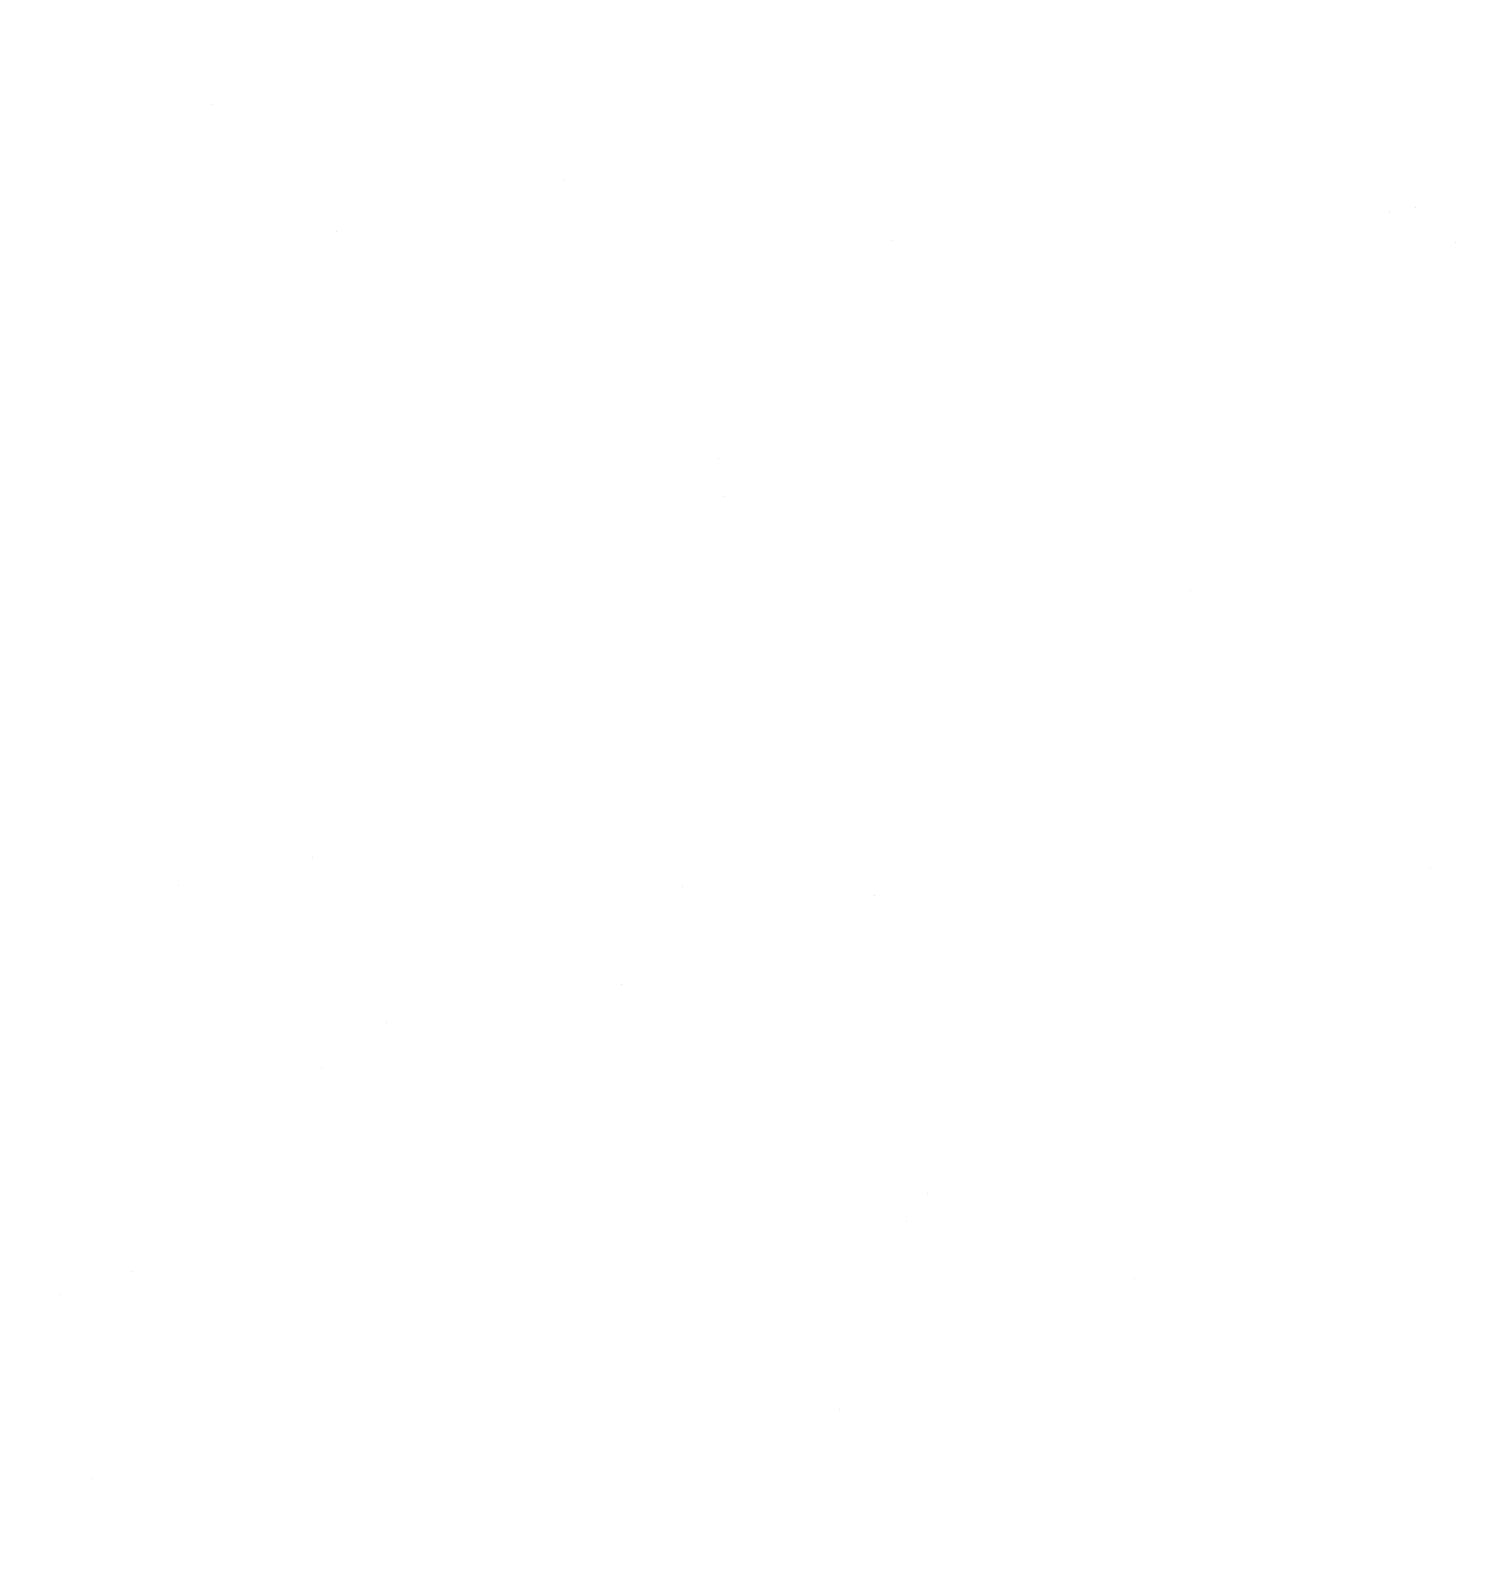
# Model space of a CAD drawing. Extents: x 0.2 to 49.5, y 17.6 to 52.5.
# Drawn here: x 40.92 to 41.946, y 48.67 to 49.749 of the extents above; entities that cross this region are included whole.
import ezdxf

# ---------------------------------------------------------------- set-up
doc = ezdxf.new("R2010")
doc.units = 0
doc.layers.get('0').update_dxf_attribs({"linetype": 'CONTINUOUS'})

msp = doc.modelspace()

# ---------------------------------------------------------------- linework, layer by layer
at = {"color": 7, "const_width": 0.0000000783}
for points in [[(40.9204, 49.7023), (40.9422, 49.6985), (40.9441, 49.7074), (40.9475, 49.7149), (40.9524, 49.7208), (40.9588, 49.7251), (40.9666, 49.7277), (40.9759, 49.7285), (40.9851, 49.7278), (40.9927, 49.7255), (40.9984, 49.7217), (41.0025, 49.7168), (41.005, 49.7114), (41.0058, 49.7055), (41.0051, 49.7004), (41.0029, 49.696), (40.9993, 49.6925), (40.9948, 49.6901), (40.9872, 49.6873), (40.9767, 49.6842), (40.9622, 49.6798), (40.951, 49.6759), (40.9431, 49.6724), (40.9374, 49.6687), (40.9326, 49.6641), (40.9289, 49.6586), (40.9262, 49.6526), (40.9246, 49.6461), (40.9241, 49.6392), (40.9245, 49.633), (40.9258, 49.627), (40.928, 49.6213), (40.931, 49.6162), (40.9346, 49.6116), (40.9389, 49.6077), (40.9427, 49.605), (40.9474, 49.6026), (40.9529, 49.6005), (40.959, 49.5989), (40.9653, 49.5979), (40.972, 49.5976), (40.9818, 49.5981), (40.9907, 49.5998), (40.9989, 49.6025), (41.0059, 49.6061), (41.0116, 49.6106), (41.0159, 49.6158), (41.0192, 49.622), (41.0218, 49.6294), (41.0235, 49.6381), (41.002, 49.6414), (41.0004, 49.6345), (40.9975, 49.6287), (40.9935, 49.624), (40.9881, 49.6205), (40.9815, 49.6184), (40.9736, 49.6177), (40.9644, 49.6183), (40.9572, 49.6202), (40.9519, 49.6233), (40.9483, 49.6272), (40.9461, 49.6316), (40.9454, 49.6364), (40.9457, 49.6395), (40.9466, 49.6423), (40.9481, 49.645), (40.9502, 49.6474), (40.953, 49.6496), (40.9565, 49.6515), (40.9602, 49.6528), (40.9666, 49.6549), (40.976, 49.6578), (40.99, 49.6621), (41.0009, 49.6659), (41.0087, 49.6691), (41.0144, 49.6725), (41.0192, 49.6768), (41.0232, 49.682), (41.0261, 49.6881), (41.0279, 49.6951), (41.0284, 49.703), (41.0277, 49.711), (41.0256, 49.7187), (41.022, 49.726), (41.0171, 49.7327), (41.0109, 49.7383), (41.0034, 49.7428), (40.995, 49.7461), (40.9859, 49.748), (40.976, 49.7487), (40.9604, 49.7474), (40.9475, 49.7435), (40.9373, 49.737), (40.9296, 49.7279), (40.9239, 49.7164), (40.9204, 49.7023)], [(41.1437, 49.6989), (41.1665, 49.702), (41.1619, 49.7157), (41.1553, 49.7272), (41.1466, 49.7364), (41.1359, 49.7432), (41.1235, 49.7473), (41.1093, 49.7487), (41.0916, 49.7465), (41.0765, 49.74), (41.064, 49.7292), (41.0547, 49.7144), (41.0492, 49.6961), (41.0473, 49.6744), (41.0492, 49.6519), (41.0548, 49.633), (41.0642, 49.6177), (41.0766, 49.6065), (41.0912, 49.5998), (41.1081, 49.5976), (41.1244, 49.5998), (41.1386, 49.6064), (41.1507, 49.6173), (41.1599, 49.6323), (41.1654, 49.6508), (41.1673, 49.6729), (41.1673, 49.6746), (41.1672, 49.6767), (41.1671, 49.6794), (41.0701, 49.6794), (41.072, 49.694), (41.076, 49.7062), (41.0822, 49.7159), (41.0901, 49.7229), (41.0992, 49.7271), (41.1094, 49.7285), (41.1171, 49.7278), (41.124, 49.7254), (41.1301, 49.7215), (41.1355, 49.7158), (41.14, 49.7083), (41.1437, 49.6989)], [(41.3819, 49.7235), (41.3851, 49.7452), (41.3791, 49.7464), (41.3736, 49.7471), (41.3685, 49.7473), (41.361, 49.7469), (41.3548, 49.7455), (41.3498, 49.7431), (41.3459, 49.74), (41.3427, 49.7363), (41.3405, 49.732), (41.339, 49.7257), (41.3381, 49.7161), (41.3378, 49.7031), (41.3378, 49.6199), (41.3216, 49.6199), (41.3216, 49.6008), (41.3378, 49.6008), (41.3378, 49.565), (41.3598, 49.5503), (41.3598, 49.6008), (41.3819, 49.6008), (41.3819, 49.6199), (41.3598, 49.6199), (41.3598, 49.7044), (41.3599, 49.7106), (41.3603, 49.7151), (41.3609, 49.7179), (41.3619, 49.7198), (41.3631, 49.7214), (41.3647, 49.7227), (41.3667, 49.7237), (41.3692, 49.7243), (41.3722, 49.7245), (41.375, 49.7244), (41.3782, 49.724), (41.3819, 49.7235)], [(41.8131, 49.6989), (41.8359, 49.702), (41.8313, 49.7157), (41.8246, 49.7272), (41.8159, 49.7364), (41.8053, 49.7432), (41.7929, 49.7473), (41.7787, 49.7487), (41.7609, 49.7465), (41.7459, 49.74), (41.7334, 49.7292), (41.7241, 49.7144), (41.7185, 49.6961), (41.7167, 49.6744), (41.7185, 49.6519), (41.7242, 49.633), (41.7336, 49.6177), (41.746, 49.6065), (41.7606, 49.5998), (41.7774, 49.5976), (41.7938, 49.5998), (41.808, 49.6064), (41.8201, 49.6173), (41.8293, 49.6323), (41.8348, 49.6508), (41.8366, 49.6729), (41.8366, 49.6746), (41.8366, 49.6767), (41.8365, 49.6794), (41.7395, 49.6794), (41.7414, 49.694), (41.7454, 49.7062), (41.7516, 49.7159), (41.7595, 49.7229), (41.7685, 49.7271), (41.7788, 49.7285), (41.7865, 49.7278), (41.7934, 49.7254), (41.7995, 49.7215), (41.8048, 49.7158), (41.8094, 49.7083), (41.8131, 49.6989)], [(41.1942, 49.7454), (41.1942, 49.6008), (41.2141, 49.6008), (41.2141, 49.6214), (41.225, 49.6082), (41.2388, 49.6002), (41.2555, 49.5976), (41.2631, 49.5981), (41.2703, 49.5997), (41.2771, 49.6023), (41.2831, 49.6057), (41.2881, 49.6098), (41.2919, 49.6146), (41.2948, 49.62), (41.2971, 49.626), (41.2987, 49.6327), (41.2994, 49.6384), (41.2998, 49.6463), (41.3, 49.6565), (41.3, 49.7454), (41.2779, 49.7454), (41.2779, 49.6575), (41.2776, 49.6483), (41.2768, 49.6409), (41.2753, 49.6351), (41.2732, 49.6305), (41.2701, 49.6265), (41.2662, 49.6232), (41.2616, 49.6208), (41.2565, 49.6193), (41.2508, 49.6188), (41.2419, 49.6199), (41.2338, 49.6232), (41.2265, 49.6288), (41.2208, 49.6374), (41.2174, 49.6499), (41.2163, 49.6665), (41.2163, 49.7454), (41.1942, 49.7454)], [(41.4036, 49.6008), (41.4257, 49.6008), (41.4257, 49.7454), (41.4036, 49.7454), (41.4036, 49.6008)], [(41.4592, 49.7454), (41.4592, 49.6008), (41.479, 49.6008), (41.479, 49.6211), (41.4835, 49.6145), (41.4889, 49.6088), (41.4953, 49.604), (41.5024, 49.6005), (41.5101, 49.5983), (41.5184, 49.5976), (41.5275, 49.5983), (41.5354, 49.6005), (41.5421, 49.6043), (41.5477, 49.6093), (41.552, 49.6155), (41.5552, 49.6229), (41.5665, 49.6088), (41.5799, 49.6004), (41.5954, 49.5976), (41.6073, 49.5989), (41.6172, 49.6029), (41.6251, 49.6095), (41.6309, 49.6189), (41.6344, 49.6311), (41.6356, 49.6462), (41.6356, 49.7454), (41.6136, 49.7454), (41.6136, 49.6544), (41.6134, 49.6455), (41.6127, 49.6384), (41.6115, 49.6332), (41.6097, 49.6291), (41.6071, 49.6257), (41.6037, 49.6228), (41.5997, 49.6206), (41.5953, 49.6193), (41.5905, 49.6188), (41.5818, 49.6199), (41.5742, 49.6233), (41.5677, 49.629), (41.5626, 49.6371), (41.5596, 49.6479), (41.5586, 49.6614), (41.5586, 49.7454), (41.5366, 49.7454), (41.5366, 49.6515), (41.536, 49.6415), (41.5342, 49.6333), (41.5312, 49.627), (41.5268, 49.6224), (41.5209, 49.6197), (41.5135, 49.6188), (41.5075, 49.6194), (41.5017, 49.6212), (41.4963, 49.6243), (41.4915, 49.6285), (41.4877, 49.6338), (41.4849, 49.6402), (41.4829, 49.6482), (41.4817, 49.6583), (41.4813, 49.6704), (41.4813, 49.7454), (41.4592, 49.7454)], [(41.6684, 49.6008), (41.6904, 49.6008), (41.6904, 49.7454), (41.6684, 49.7454), (41.6684, 49.6008)], [(41.8636, 49.7454), (41.8636, 49.6008), (41.8834, 49.6008), (41.8834, 49.6214), (41.8944, 49.6082), (41.9082, 49.6002), (41.9248, 49.5976), (41.9325, 49.5981), (41.9397, 49.5997), (41.9465, 49.6023), (41.9525, 49.6057)], [(41.947, 49.6483), (41.9461, 49.6409), (41.9447, 49.6351), (41.9425, 49.6305), (41.9395, 49.6265), (41.9356, 49.6232), (41.9309, 49.6208), (41.9258, 49.6193), (41.9202, 49.6188), (41.9112, 49.6199), (41.9031, 49.6232), (41.8959, 49.6288), (41.8902, 49.6374), (41.8868, 49.6499), (41.8856, 49.6665), (41.8856, 49.7454), (41.8636, 49.7454)], [(41.144, 49.6593), (41.1424, 49.6481), (41.1396, 49.639), (41.1357, 49.6319), (41.1279, 49.624), (41.1188, 49.6193), (41.1083, 49.6177), (41.0987, 49.619), (41.0902, 49.6228), (41.0828, 49.629), (41.0769, 49.6374), (41.0731, 49.6475), (41.0713, 49.6593), (41.144, 49.6593)], [(41.8133, 49.6593), (41.8118, 49.6481), (41.809, 49.639), (41.805, 49.6319), (41.7973, 49.624), (41.7882, 49.6193), (41.7777, 49.6177), (41.7681, 49.619), (41.7596, 49.6228), (41.7521, 49.629), (41.7463, 49.6374), (41.7424, 49.6475), (41.7407, 49.6593), (41.8133, 49.6593)], [(41.4036, 49.574), (41.4036, 49.5458), (41.4257, 49.5458), (41.4257, 49.574), (41.4036, 49.574)], [(41.6684, 49.574), (41.6684, 49.5458), (41.6904, 49.5458), (41.6904, 49.574), (41.6684, 49.574)], [(41.4725, 49.5073), (41.4725, 49.4365), (41.4686, 49.4416), (41.4638, 49.446), (41.4581, 49.4499), (41.4518, 49.4528), (41.4452, 49.4546), (41.4384, 49.4552), (41.4237, 49.4529), (41.4104, 49.4461), (41.3985, 49.4346), (41.3892, 49.4192), (41.3837, 49.4005), (41.3818, 49.3783), (41.3826, 49.3643), (41.3848, 49.3512), (41.3886, 49.3392), (41.3938, 49.3286), (41.4004, 49.3199), (41.4083, 49.313), (41.4172, 49.308), (41.4267, 49.3051), (41.4367, 49.3041), (41.4516, 49.3066), (41.4643, 49.3141), (41.4747, 49.3267), (41.4747, 49.3073), (41.4945, 49.3073), (41.4945, 49.5073), (41.4725, 49.5073)], [(41.0141, 49.399), (41.0358, 49.4021), (41.0322, 49.4175), (41.0261, 49.4305), (41.0176, 49.4411), (41.0071, 49.4489), (40.9951, 49.4536), (40.9816, 49.4552), (40.965, 49.453), (40.9507, 49.4466), (40.9387, 49.4358), (40.9297, 49.421), (40.9243, 49.4025), (40.9225, 49.3802), (40.9232, 49.3652), (40.9256, 49.3516), (40.9294, 49.3392), (40.9349, 49.3285), (40.942, 49.3197), (40.9507, 49.3129), (40.9605, 49.308), (40.9708, 49.3051), (40.9818, 49.3041), (40.995, 49.3054), (41.0066, 49.3094), (41.0164, 49.316), (41.0243, 49.325), (41.0301, 49.3363), (41.0337, 49.3498), (41.0123, 49.3535), (41.0097, 49.3446), (41.0061, 49.3373), (41.0014, 49.3316), (40.9959, 49.3275), (40.9896, 49.325), (40.9826, 49.3242), (40.9722, 49.3257), (40.9632, 49.3301), (40.9555, 49.3375), (40.9498, 49.3481), (40.9463, 49.3621), (40.9451, 49.3795), (40.9462, 49.3972), (40.9496, 49.4113), (40.9552, 49.4218), (40.9626, 49.4292), (40.9713, 49.4336), (40.9814, 49.435), (40.9896, 49.4341), (40.9968, 49.4311), (41.0031, 49.4262), (41.0082, 49.4192), (41.0118, 49.4102), (41.0141, 49.399)], [(41.1399, 49.4519), (41.1399, 49.4307), (41.1286, 49.4443), (41.1148, 49.4525), (41.0986, 49.4552), (41.0911, 49.4546), (41.084, 49.453), (41.0771, 49.4503), (41.0711, 49.4467), (41.0661, 49.4426), (41.0623, 49.438), (41.0594, 49.4327), (41.0571, 49.4266), (41.0555, 49.4198), (41.0548, 49.414), (41.0543, 49.4064), (41.0542, 49.3969), (41.0542, 49.3073), (41.0762, 49.3073), (41.0762, 49.3875), (41.0764, 49.3989), (41.0768, 49.4076), (41.0776, 49.4134), (41.0795, 49.4194), (41.0824, 49.4244), (41.0864, 49.4286), (41.0912, 49.4316), (41.0968, 49.4335), (41.1031, 49.4341), (41.1095, 49.4335), (41.1157, 49.4316), (41.1217, 49.4284), (41.1269, 49.4242), (41.131, 49.4191), (41.134, 49.4131), (41.136, 49.4056), (41.1372, 49.3962), (41.1376, 49.3848), (41.1376, 49.3073), (41.1597, 49.3073), (41.1597, 49.4519), (41.1399, 49.4519)], [(41.2791, 49.4341), (41.2711, 49.4411), (41.2632, 49.4465), (41.2555, 49.4504), (41.2478, 49.4531), (41.2397, 49.4547), (41.2312, 49.4552), (41.218, 49.4539), (41.207, 49.45), (41.1983, 49.4436), (41.1919, 49.4351), (41.188, 49.4252), (41.1867, 49.4138), (41.1872, 49.4069), (41.1887, 49.4005), (41.1911, 49.3944), (41.1943, 49.3889), (41.1981, 49.3842), (41.2025, 49.3803), (41.2074, 49.3771), (41.2127, 49.3744), (41.2184, 49.3723), (41.2234, 49.371), (41.23, 49.3698), (41.238, 49.3686), (41.2542, 49.3661), (41.2673, 49.3633), (41.2773, 49.3602), (41.2774, 49.3572), (41.2774, 49.3551), (41.2774, 49.3538), (41.2767, 49.3448), (41.2746, 49.3377), (41.2712, 49.3327), (41.2646, 49.3281), (41.2562, 49.3253), (41.246, 49.3244), (41.2366, 49.325), (41.2289, 49.3271), (41.2231, 49.3304), (41.2186, 49.3355), (41.2149, 49.3426), (41.2121, 49.3519), (41.1905, 49.3486), (41.1929, 49.339), (41.1962, 49.3307), (41.2002, 49.3238), (41.2054, 49.3179), (41.2119, 49.3131), (41.2197, 49.3092), (41.2286, 49.3063), (41.2385, 49.3046), (41.2492, 49.3041), (41.2596, 49.3046), (41.2687, 49.306), (41.2763, 49.3084), (41.2826, 49.3116), (41.2877, 49.3152), (41.2916, 49.3194), (41.2946, 49.3242), (41.2969, 49.3297), (41.2985, 49.3361), (41.2991, 49.3414), (41.2995, 49.3489), (41.2996, 49.3587), (41.2996, 49.3913), (41.2997, 49.4113), (41.3002, 49.4257), (41.301, 49.4346), (41.3022, 49.4405), (41.3041, 49.4463), (41.3066, 49.4519), (41.2835, 49.4519), (41.2815, 49.4466), (41.2801, 49.4406), (41.2791, 49.4341)], [(41.6144, 49.4519), (41.6144, 49.4307), (41.603, 49.4443), (41.5893, 49.4525), (41.5731, 49.4552), (41.5656, 49.4546), (41.5584, 49.453), (41.5516, 49.4503), (41.5455, 49.4467), (41.5405, 49.4426), (41.5367, 49.438), (41.5338, 49.4327), (41.5316, 49.4266), (41.5299, 49.4198), (41.5292, 49.414), (41.5287, 49.4064), (41.5286, 49.3969), (41.5286, 49.3073), (41.5506, 49.3073), (41.5506, 49.3875), (41.5508, 49.3989), (41.5512, 49.4076), (41.552, 49.4134), (41.5539, 49.4194), (41.5568, 49.4244), (41.5608, 49.4286), (41.5657, 49.4316), (41.5712, 49.4335), (41.5775, 49.4341), (41.584, 49.4335), (41.5902, 49.4316), (41.5961, 49.4284), (41.6013, 49.4242), (41.6054, 49.4191), (41.6084, 49.4131), (41.6104, 49.4056), (41.6116, 49.3962), (41.612, 49.3848), (41.612, 49.3073), (41.6341, 49.3073), (41.6341, 49.4519), (41.6144, 49.4519)], [(41.8135, 49.4054), (41.8363, 49.4085), (41.8316, 49.4222), (41.825, 49.4337), (41.8163, 49.4429), (41.8057, 49.4497), (41.7932, 49.4538), (41.779, 49.4552), (41.7613, 49.453), (41.7462, 49.4465), (41.7338, 49.4357), (41.7245, 49.4209), (41.7189, 49.4026), (41.717, 49.3809), (41.7189, 49.3584), (41.7246, 49.3395), (41.7339, 49.3242), (41.7463, 49.313), (41.761, 49.3063), (41.7778, 49.3041), (41.7941, 49.3063), (41.8084, 49.3129), (41.8204, 49.3238), (41.8296, 49.3388), (41.8352, 49.3573), (41.837, 49.3794), (41.837, 49.3811), (41.8369, 49.3832), (41.8369, 49.3859), (41.7398, 49.3859), (41.7417, 49.4005), (41.7458, 49.4127), (41.752, 49.4224), (41.7598, 49.4294), (41.7689, 49.4336), (41.7792, 49.435), (41.7868, 49.4343), (41.7938, 49.4319), (41.7999, 49.428), (41.8052, 49.4223), (41.8097, 49.4148), (41.8135, 49.4054)], [(41.3333, 49.4519), (41.3333, 49.2523), (41.3553, 49.2523), (41.3553, 49.4519), (41.3333, 49.4519)], [(41.6688, 49.3073), (41.6908, 49.3073), (41.6908, 49.4519), (41.6688, 49.4519), (41.6688, 49.3073)], [(41.8637, 49.4519), (41.8637, 49.3073), (41.8835, 49.3073), (41.8835, 49.3293), (41.8885, 49.3202), (41.8932, 49.3134), (41.8976, 49.309), (41.902, 49.3063), (41.9067, 49.3046), (41.9117, 49.3041), (41.9192, 49.305), (41.9268, 49.3076), (41.9344, 49.312), (41.9268, 49.3347), (41.9214, 49.3318), (41.916, 49.33), (41.9106, 49.3294), (41.906, 49.3299), (41.9016, 49.3315), (41.8976, 49.3342), (41.8942, 49.3379), (41.8914, 49.3423), (41.8894, 49.3476), (41.8874, 49.3566), (41.8862, 49.3662), (41.8858, 49.3762), (41.8858, 49.4519), (41.8637, 49.4519)], [(41.2773, 49.3794), (41.268, 49.3828), (41.2559, 49.3859), (41.2413, 49.3886), (41.2331, 49.3901), (41.2267, 49.3918), (41.222, 49.3935), (41.2186, 49.3956), (41.2157, 49.3983), (41.2133, 49.4015), (41.2116, 49.4051), (41.2106, 49.409), (41.2103, 49.4131), (41.211, 49.4193), (41.2132, 49.4247), (41.2169, 49.4295), (41.2221, 49.4331), (41.2286, 49.4353), (41.2365, 49.436), (41.2447, 49.4353), (41.2522, 49.4332), (41.2592, 49.4298), (41.2652, 49.4252), (41.27, 49.4195), (41.2737, 49.4129), (41.2757, 49.4064), (41.2769, 49.3983), (41.2773, 49.3883), (41.2773, 49.3794)], [(41.4045, 49.3792), (41.4056, 49.3963), (41.4092, 49.4102), (41.415, 49.4211), (41.4225, 49.4288), (41.4309, 49.4335), (41.4403, 49.435), (41.4492, 49.4336), (41.4573, 49.4291), (41.4645, 49.4218), (41.4702, 49.4114), (41.4736, 49.3979), (41.4747, 49.3814), (41.4735, 49.3638), (41.4699, 49.3493), (41.464, 49.338), (41.4564, 49.3299), (41.448, 49.325), (41.4388, 49.3234), (41.4297, 49.3249), (41.4216, 49.3294), (41.4145, 49.337), (41.4089, 49.3477), (41.4056, 49.3618), (41.4045, 49.3792)], [(41.8137, 49.3657), (41.8121, 49.3546), (41.8094, 49.3455), (41.8054, 49.3384), (41.7977, 49.3305), (41.7886, 49.3258), (41.7781, 49.3242), (41.7685, 49.3255), (41.7599, 49.3292), (41.7525, 49.3355), (41.7466, 49.3439), (41.7428, 49.354), (41.7411, 49.3657), (41.8137, 49.3657)], [(41.6688, 49.2805), (41.6688, 49.2523), (41.6908, 49.2523), (41.6908, 49.2805), (41.6688, 49.2805)], [(40.9292, 49.2138), (40.9292, 49.0138), (40.9493, 49.0138), (40.9493, 49.0326), (40.9542, 49.0259), (40.9596, 49.0204), (40.9653, 49.0161), (40.9717, 49.013), (40.979, 49.0112), (40.987, 49.0106), (40.9977, 49.0116), (41.0075, 49.0148), (41.0164, 49.0201), (41.0242, 49.0273), (41.0306, 49.0363), (41.0357, 49.047), (41.0393, 49.0589), (41.0414, 49.0716), (41.0422, 49.085), (41.0414, 49.0993), (41.039, 49.1127), (41.035, 49.125), (41.0295, 49.1359), (41.0226, 49.145), (41.0142, 49.1522), (41.0049, 49.1575), (40.9953, 49.1606), (40.9854, 49.1617), (40.9783, 49.1611), (40.9717, 49.1594), (40.9656, 49.1565), (40.9602, 49.1528), (40.9554, 49.1484), (40.9513, 49.1434), (40.9513, 49.2138), (40.9292, 49.2138)], [(41.1578, 49.1119), (41.1806, 49.115), (41.176, 49.1287), (41.1693, 49.1402), (41.1606, 49.1494), (41.15, 49.1562), (41.1376, 49.1603), (41.1234, 49.1617), (41.1057, 49.1595), (41.0906, 49.153), (41.0781, 49.1422), (41.0688, 49.1274), (41.0633, 49.1091), (41.0614, 49.0874), (41.0633, 49.0649), (41.0689, 49.046), (41.0783, 49.0307), (41.0907, 49.0195), (41.1053, 49.0128), (41.1222, 49.0106), (41.1385, 49.0128), (41.1527, 49.0194), (41.1648, 49.0303), (41.174, 49.0453), (41.1795, 49.0638), (41.1814, 49.0859), (41.1813, 49.0876), (41.1813, 49.0897), (41.1812, 49.0924), (41.0842, 49.0924), (41.0861, 49.107), (41.0901, 49.1192), (41.0963, 49.1289), (41.1042, 49.1359), (41.1133, 49.1401), (41.1235, 49.1415), (41.1312, 49.1408), (41.1381, 49.1384), (41.1442, 49.1345), (41.1496, 49.1288), (41.1541, 49.1213), (41.1578, 49.1119)], [(41.2081, 49.1584), (41.2081, 49.0138), (41.2279, 49.0138), (41.2279, 49.0358), (41.2328, 49.0267), (41.2375, 49.0199), (41.2419, 49.0155), (41.2464, 49.0128), (41.2511, 49.0111), (41.2561, 49.0106), (41.2636, 49.0115), (41.2711, 49.0141), (41.2788, 49.0185), (41.2712, 49.0412), (41.2658, 49.0383), (41.2604, 49.0365), (41.255, 49.0359), (41.2503, 49.0364), (41.246, 49.038), (41.242, 49.0407), (41.2385, 49.0444), (41.2358, 49.0488), (41.2338, 49.0541), (41.2318, 49.0631), (41.2305, 49.0727), (41.2301, 49.0827), (41.2301, 49.1584), (41.2081, 49.1584)], [(41.2831, 49.1153), (41.3049, 49.1115), (41.3068, 49.1204), (41.3102, 49.1279), (41.3151, 49.1338), (41.3214, 49.1381), (41.3292, 49.1407), (41.3386, 49.1415), (41.3478, 49.1408), (41.3553, 49.1385), (41.3611, 49.1347), (41.3652, 49.1298), (41.3676, 49.1244), (41.3685, 49.1185), (41.3677, 49.1134), (41.3656, 49.109), (41.362, 49.1055), (41.3574, 49.1031), (41.3499, 49.1003), (41.3394, 49.0972), (41.3249, 49.0928), (41.3137, 49.0889), (41.3058, 49.0854), (41.3, 49.0816), (41.2953, 49.0771), (41.2916, 49.0716), (41.2889, 49.0656), (41.2873, 49.0591), (41.2867, 49.0522), (41.2872, 49.046), (41.2885, 49.04), (41.2907, 49.0343), (41.2937, 49.0292), (41.2973, 49.0246), (41.3016, 49.0207), (41.3054, 49.018), (41.3101, 49.0156), (41.3156, 49.0135), (41.3216, 49.0119), (41.328, 49.0109), (41.3346, 49.0106), (41.3444, 49.0111), (41.3534, 49.0128), (41.3615, 49.0155), (41.3686, 49.0191), (41.3743, 49.0236), (41.3786, 49.0288), (41.3819, 49.035), (41.3844, 49.0424), (41.3862, 49.0511), (41.3647, 49.0544), (41.3631, 49.0475), (41.3602, 49.0417), (41.3561, 49.037), (41.3508, 49.0335), (41.3442, 49.0314), (41.3362, 49.0307), (41.3271, 49.0313), (41.3198, 49.0332), (41.3145, 49.0363), (41.3109, 49.0402), (41.3088, 49.0446), (41.308, 49.0494), (41.3083, 49.0524), (41.3092, 49.0553), (41.3107, 49.058), (41.3129, 49.0604), (41.3157, 49.0626), (41.3192, 49.0645), (41.3228, 49.0658), (41.3293, 49.0679), (41.3387, 49.0708), (41.3527, 49.0751), (41.3636, 49.0789), (41.3713, 49.0821), (41.3771, 49.0855), (41.3819, 49.0898), (41.3858, 49.095), (41.3888, 49.1011), (41.3905, 49.1081), (41.3911, 49.1159), (41.3904, 49.124), (41.3883, 49.1317), (41.3847, 49.139), (41.3798, 49.1457), (41.3736, 49.1513), (41.3661, 49.1558), (41.3577, 49.1591), (41.3485, 49.161), (41.3387, 49.1617), (41.3231, 49.1604), (41.3102, 49.1565), (41.3, 49.15), (41.2922, 49.1409), (41.2866, 49.1294), (41.2831, 49.1153)], [(41.4091, 49.0861), (41.4114, 49.0617), (41.4181, 49.0418), (41.4292, 49.0266), (41.4412, 49.0177), (41.4549, 49.0124), (41.4701, 49.0106), (41.4869, 49.0127), (41.5016, 49.0193), (41.514, 49.0301), (41.5235, 49.0448), (41.5292, 49.0628), (41.531, 49.0841), (41.5302, 49.1014), (41.5277, 49.116), (41.5235, 49.128), (41.5177, 49.1379), (41.5104, 49.1461), (41.5016, 49.1528), (41.4917, 49.1578), (41.4812, 49.1607), (41.4701, 49.1617), (41.4531, 49.1595), (41.4384, 49.153), (41.426, 49.1422), (41.4166, 49.1273), (41.411, 49.1086), (41.4091, 49.0861)], [(41.5569, 49.1584), (41.5569, 49.0138), (41.5767, 49.0138), (41.5767, 49.0344), (41.5877, 49.0212), (41.6015, 49.0132), (41.6182, 49.0106), (41.6258, 49.0111), (41.633, 49.0127), (41.6398, 49.0153), (41.6458, 49.0187), (41.6507, 49.0228), (41.6545, 49.0276), (41.6575, 49.033), (41.6598, 49.039), (41.6614, 49.0457), (41.6621, 49.0514), (41.6625, 49.0593), (41.6626, 49.0695), (41.6626, 49.1584), (41.6406, 49.1584), (41.6406, 49.0705), (41.6403, 49.0613), (41.6394, 49.0539), (41.638, 49.0481), (41.6358, 49.0435), (41.6328, 49.0395), (41.6289, 49.0362), (41.6243, 49.0338), (41.6191, 49.0323), (41.6135, 49.0318), (41.6045, 49.0329), (41.5964, 49.0362), (41.5892, 49.0418), (41.5835, 49.0504), (41.5801, 49.0629), (41.579, 49.0795), (41.579, 49.1584), (41.5569, 49.1584)], [(41.7814, 49.1406), (41.7733, 49.1475), (41.7654, 49.153), (41.7578, 49.1569), (41.75, 49.1596), (41.7419, 49.1612), (41.7335, 49.1617), (41.7203, 49.1604), (41.7093, 49.1565), (41.7005, 49.1501), (41.6941, 49.1416), (41.6903, 49.1317), (41.689, 49.1203), (41.6895, 49.1134), (41.6909, 49.107), (41.6933, 49.1009), (41.6965, 49.0954), (41.7003, 49.0907), (41.7047, 49.0868), (41.7096, 49.0836), (41.7149, 49.0809), (41.7206, 49.0788), (41.7257, 49.0775), (41.7322, 49.0763), (41.7402, 49.0751), (41.7564, 49.0726), (41.7695, 49.0698), (41.7795, 49.0667), (41.7796, 49.0637), (41.7796, 49.0616), (41.7796, 49.0603), (41.779, 49.0513), (41.7769, 49.0442), (41.7734, 49.0392), (41.7669, 49.0346), (41.7585, 49.0318), (41.7483, 49.0309), (41.7388, 49.0315), (41.7312, 49.0336), (41.7253, 49.0369), (41.7208, 49.042), (41.7171, 49.0491), (41.7143, 49.0584), (41.6928, 49.0551), (41.6952, 49.0455), (41.6984, 49.0372), (41.7025, 49.0302), (41.7076, 49.0244), (41.7141, 49.0196), (41.7219, 49.0157), (41.7309, 49.0128), (41.7407, 49.0111), (41.7515, 49.0106), (41.7619, 49.0111), (41.7709, 49.0125), (41.7785, 49.0149), (41.7849, 49.0181), (41.79, 49.0217), (41.7939, 49.0259), (41.7968, 49.0307), (41.7991, 49.0362), (41.8007, 49.0426), (41.8013, 49.0479), (41.8017, 49.0554), (41.8018, 49.0652), (41.8018, 49.0978), (41.802, 49.1178), (41.8025, 49.1322), (41.8032, 49.1411), (41.8045, 49.147), (41.8063, 49.1528), (41.8088, 49.1584), (41.7858, 49.1584), (41.7838, 49.1531), (41.7823, 49.1471), (41.7814, 49.1406)], [(41.8272, 49.1153), (41.849, 49.1115), (41.851, 49.1204), (41.8544, 49.1279), (41.8592, 49.1338), (41.8656, 49.1381), (41.8734, 49.1407), (41.8827, 49.1415), (41.8919, 49.1408), (41.8995, 49.1385), (41.9052, 49.1347), (41.9093, 49.1298), (41.9118, 49.1244), (41.9126, 49.1185), (41.9119, 49.1134), (41.9097, 49.109), (41.9061, 49.1055), (41.9016, 49.1031), (41.8941, 49.1003), (41.8835, 49.0972), (41.869, 49.0928), (41.8578, 49.0889), (41.8499, 49.0854), (41.8442, 49.0816), (41.8394, 49.0771), (41.8357, 49.0716), (41.833, 49.0656), (41.8314, 49.0591), (41.8309, 49.0522), (41.8313, 49.046), (41.8326, 49.04), (41.8348, 49.0343), (41.8378, 49.0292), (41.8414, 49.0246), (41.8457, 49.0207), (41.8495, 49.018), (41.8542, 49.0156), (41.8597, 49.0135), (41.8658, 49.0119), (41.8721, 49.0109), (41.8788, 49.0106), (41.8886, 49.0111), (41.8975, 49.0128), (41.9057, 49.0155), (41.9127, 49.0191), (41.9184, 49.0236), (41.9228, 49.0288), (41.9261, 49.035), (41.9286, 49.0424), (41.9304, 49.0511), (41.9088, 49.0544), (41.9072, 49.0475), (41.9044, 49.0417), (41.9003, 49.037), (41.8949, 49.0335), (41.8883, 49.0314), (41.8804, 49.0307), (41.8712, 49.0313), (41.864, 49.0332), (41.8587, 49.0363), (41.8551, 49.0402), (41.8529, 49.0446), (41.8522, 49.0494), (41.8525, 49.0524), (41.8534, 49.0553), (41.8549, 49.058), (41.857, 49.0604), (41.8598, 49.0626), (41.8633, 49.0645), (41.867, 49.0658), (41.8735, 49.0679), (41.8828, 49.0708), (41.8968, 49.0751), (41.9077, 49.0789), (41.9155, 49.0821), (41.9212, 49.0855), (41.926, 49.0898), (41.93, 49.095), (41.9329, 49.1011), (41.9347, 49.1081), (41.9353, 49.1159), (41.9345, 49.124), (41.9324, 49.1317), (41.9288, 49.139), (41.9239, 49.1457), (41.9177, 49.1513), (41.9103, 49.1558), (41.9018, 49.1591), (41.8927, 49.161), (41.8828, 49.1617), (41.8672, 49.1604), (41.8544, 49.1565), (41.8442, 49.15), (41.8364, 49.1409), (41.8307, 49.1294), (41.8272, 49.1153)], [(41.7795, 49.0859), (41.7702, 49.0893), (41.7582, 49.0924), (41.7435, 49.0951), (41.7353, 49.0966), (41.7289, 49.0983), (41.7243, 49.1), (41.7208, 49.1021), (41.7179, 49.1048), (41.7156, 49.108), (41.7139, 49.1116), (41.7128, 49.1155), (41.7125, 49.1196), (41.7132, 49.1258), (41.7155, 49.1312), (41.7192, 49.136), (41.7243, 49.1396), (41.7308, 49.1418), (41.7387, 49.1425), (41.7469, 49.1418), (41.7545, 49.1397), (41.7614, 49.1363), (41.7674, 49.1317), (41.7723, 49.126), (41.776, 49.1194), (41.7779, 49.1129), (41.7791, 49.1048), (41.7795, 49.0948), (41.7795, 49.0859)], [(40.9492, 49.087), (40.9503, 49.1039), (40.9537, 49.1177), (40.9593, 49.1282), (40.9666, 49.1356), (40.9748, 49.1401), (40.984, 49.1415), (40.9933, 49.14), (41.0017, 49.1354), (41.0091, 49.1277), (41.015, 49.1168), (41.0185, 49.1026), (41.0196, 49.0849), (41.0185, 49.068), (41.0151, 49.0542), (41.0094, 49.0435), (41.0021, 49.0359), (40.994, 49.0313), (40.9849, 49.0298), (40.9759, 49.0314), (40.9676, 49.0363), (40.96, 49.0444), (40.954, 49.0556), (40.9504, 49.0698), (40.9492, 49.087)], [(41.4318, 49.0861), (41.433, 49.1031), (41.4366, 49.117), (41.4427, 49.1277), (41.4506, 49.1354), (41.4597, 49.14), (41.4701, 49.1415), (41.4805, 49.14), (41.4896, 49.1354), (41.4975, 49.1277), (41.5035, 49.1168), (41.5072, 49.1027), (41.5084, 49.0853), (41.5072, 49.0689), (41.5035, 49.0553), (41.4974, 49.0447), (41.4895, 49.037), (41.4804, 49.0324), (41.4701, 49.0309), (41.4597, 49.0324), (41.4506, 49.037), (41.4427, 49.0446), (41.4366, 49.0553), (41.433, 49.0692), (41.4318, 49.0861)], [(41.1581, 49.0722), (41.1565, 49.0611), (41.1537, 49.052), (41.1497, 49.0449), (41.142, 49.037), (41.1329, 49.0323), (41.1224, 49.0307), (41.1128, 49.032), (41.1043, 49.0357), (41.0969, 49.042), (41.091, 49.0504), (41.0872, 49.0605), (41.0854, 49.0722), (41.1581, 49.0722)], [(41.4971, 48.8769), (41.5185, 48.8804), (41.52, 48.8871), (41.5225, 48.8925), (41.526, 48.8965), (41.5322, 48.9003), (41.5396, 48.9026), (41.5484, 48.9033), (41.5579, 48.9026), (41.5658, 48.9003), (41.5721, 48.8965), (41.577, 48.8914), (41.5808, 48.885), (41.5834, 48.8774), (41.5843, 48.8706), (41.5848, 48.8601), (41.585, 48.846), (41.5745, 48.8565), (41.5625, 48.8628), (41.5489, 48.8649), (41.5324, 48.8625), (41.5185, 48.8554), (41.5074, 48.8434), (41.4992, 48.8281), (41.4943, 48.8109), (41.4927, 48.7918), (41.4934, 48.7784), (41.4957, 48.7656), (41.4994, 48.7536), (41.5046, 48.7429), (41.5111, 48.7338), (41.519, 48.7266), (41.528, 48.7213), (41.538, 48.7181), (41.5491, 48.7171), (41.5635, 48.7194), (41.5762, 48.7263), (41.587, 48.7378), (41.587, 48.7203), (41.6074, 48.7203), (41.6074, 48.8453), (41.6067, 48.8656), (41.6046, 48.8816), (41.6012, 48.8932), (41.5963, 48.9019), (41.5897, 48.9093), (41.5816, 48.9154), (41.572, 48.92), (41.5609, 48.9227), (41.5486, 48.9236), (41.534, 48.9223), (41.5215, 48.9184), (41.5109, 48.912), (41.503, 48.9029), (41.4984, 48.8912), (41.4971, 48.8769)], [(41.0183, 48.8184), (41.0411, 48.8215), (41.0364, 48.8352), (41.0298, 48.8467), (41.0211, 48.8559), (41.0105, 48.8627), (40.9981, 48.8668), (40.9838, 48.8682), (40.9661, 48.866), (40.951, 48.8595), (40.9386, 48.8487), (40.9293, 48.8339), (40.9237, 48.8156), (40.9218, 48.7939), (40.9237, 48.7714), (40.9294, 48.7525), (40.9388, 48.7372), (40.9511, 48.726), (40.9658, 48.7193), (40.9826, 48.7171), (40.999, 48.7193), (41.0132, 48.7258), (41.0253, 48.7368), (41.0344, 48.7518), (41.04, 48.7703), (41.0418, 48.7924), (41.0418, 48.7941), (41.0417, 48.7962), (41.0417, 48.7989), (40.9446, 48.7989), (40.9465, 48.8135), (40.9506, 48.8257), (40.9568, 48.8354), (40.9646, 48.8424), (40.9737, 48.8466), (40.984, 48.848), (40.9917, 48.8473), (40.9986, 48.8449), (41.0047, 48.841), (41.01, 48.8353), (41.0145, 48.8278), (41.0183, 48.8184)], [(41.0688, 48.8649), (41.0688, 48.7203), (41.0886, 48.7203), (41.0886, 48.7409), (41.0996, 48.7277), (41.1134, 48.7197), (41.13, 48.7171), (41.1376, 48.7176), (41.1449, 48.7192), (41.1516, 48.7218), (41.1577, 48.7252), (41.1626, 48.7293), (41.1664, 48.7341), (41.1693, 48.7395), (41.1716, 48.7455), (41.1733, 48.7522), (41.1739, 48.7579), (41.1744, 48.7658), (41.1745, 48.776), (41.1745, 48.8649), (41.1524, 48.8649), (41.1524, 48.777), (41.1522, 48.7678), (41.1513, 48.7604), (41.1499, 48.7546), (41.1477, 48.75), (41.1447, 48.746), (41.1407, 48.7427), (41.1361, 48.7403), (41.131, 48.7388), (41.1254, 48.7383), (41.1164, 48.7394), (41.1083, 48.7427), (41.101, 48.7483), (41.0954, 48.7569), (41.0919, 48.7694), (41.0908, 48.786), (41.0908, 48.8649), (41.0688, 48.8649)], [(41.2565, 48.843), (41.2596, 48.8647), (41.2537, 48.8659), (41.2481, 48.8666), (41.243, 48.8668), (41.2356, 48.8664), (41.2294, 48.865), (41.2244, 48.8626), (41.2204, 48.8595), (41.2173, 48.8558), (41.215, 48.8515), (41.2136, 48.8452), (41.2127, 48.8356), (41.2124, 48.8226), (41.2124, 48.7394), (41.1962, 48.7394), (41.1962, 48.7203), (41.2124, 48.7203), (41.2124, 48.6845), (41.2343, 48.6698), (41.2343, 48.7203), (41.2565, 48.7203), (41.2565, 48.7394), (41.2343, 48.7394), (41.2343, 48.8239), (41.2344, 48.8301), (41.2348, 48.8346), (41.2354, 48.8374), (41.2364, 48.8393), (41.2377, 48.8409), (41.2392, 48.8422), (41.2413, 48.8432), (41.2438, 48.8438), (41.2468, 48.844), (41.2495, 48.8439), (41.2527, 48.8435), (41.2565, 48.843)], [(41.2778, 48.8649), (41.2778, 48.7203), (41.2976, 48.7203), (41.2976, 48.7423), (41.3026, 48.7332), (41.3072, 48.7264), (41.3117, 48.722), (41.3161, 48.7193), (41.3208, 48.7176), (41.3258, 48.7171), (41.3333, 48.718), (41.3408, 48.7206), (41.3485, 48.725), (41.3409, 48.7477), (41.3355, 48.7448), (41.3301, 48.743), (41.3247, 48.7424), (41.3201, 48.7429), (41.3157, 48.7445), (41.3117, 48.7472), (41.3082, 48.7509), (41.3055, 48.7553), (41.3035, 48.7606), (41.3015, 48.7696), (41.3002, 48.7792), (41.2998, 48.7892), (41.2998, 48.8649), (41.2778, 48.8649)], [(41.4507, 48.8184), (41.4735, 48.8215), (41.4688, 48.8352), (41.4622, 48.8467), (41.4535, 48.8559), (41.4429, 48.8627), (41.4304, 48.8668), (41.4162, 48.8682), (41.3985, 48.866), (41.3834, 48.8595), (41.371, 48.8487), (41.3617, 48.8339), (41.3561, 48.8156), (41.3542, 48.7939), (41.3561, 48.7714), (41.3618, 48.7525), (41.3711, 48.7372), (41.3835, 48.726), (41.3982, 48.7193), (41.415, 48.7171), (41.4313, 48.7193), (41.4456, 48.7258), (41.4576, 48.7368), (41.4668, 48.7518), (41.4724, 48.7703), (41.4742, 48.7924), (41.4742, 48.7941), (41.4741, 48.7962), (41.4741, 48.7989), (41.377, 48.7989), (41.3789, 48.8135), (41.383, 48.8257), (41.3892, 48.8354), (41.397, 48.8424), (41.4061, 48.8466), (41.4164, 48.848), (41.4241, 48.8473), (41.431, 48.8449), (41.4371, 48.841), (41.4424, 48.8353), (41.4469, 48.8278), (41.4507, 48.8184)], [(41.7256, 48.8471), (41.7175, 48.854), (41.7097, 48.8595), (41.702, 48.8634), (41.6943, 48.8661), (41.6862, 48.8677), (41.6777, 48.8682), (41.6645, 48.8669), (41.6535, 48.863), (41.6447, 48.8566), (41.6383, 48.8481), (41.6345, 48.8382), (41.6332, 48.8268), (41.6337, 48.8199), (41.6352, 48.8135), (41.6376, 48.8074), (41.6408, 48.8019), (41.6446, 48.7972), (41.649, 48.7933), (41.6539, 48.7901), (41.6592, 48.7874), (41.6648, 48.7853), (41.6699, 48.784), (41.6764, 48.7828), (41.6844, 48.7816), (41.7007, 48.7791), (41.7138, 48.7763), (41.7238, 48.7732), (41.7238, 48.7702), (41.7239, 48.7681), (41.7239, 48.7668), (41.7232, 48.7578), (41.7211, 48.7507), (41.7176, 48.7457), (41.7111, 48.7411), (41.7027, 48.7383), (41.6925, 48.7374), (41.6831, 48.738), (41.6754, 48.7401), (41.6696, 48.7434), (41.665, 48.7485), (41.6614, 48.7556), (41.6586, 48.7649), (41.637, 48.7616), (41.6394, 48.752), (41.6426, 48.7437), (41.6467, 48.7367), (41.6519, 48.7309), (41.6584, 48.7261), (41.6662, 48.7222), (41.6751, 48.7193), (41.685, 48.7176), (41.6957, 48.7171), (41.7061, 48.7176), (41.7152, 48.719), (41.7228, 48.7214), (41.7291, 48.7246), (41.7342, 48.7282), (41.7381, 48.7324), (41.7411, 48.7372), (41.7433, 48.7427), (41.745, 48.7491), (41.7456, 48.7544), (41.746, 48.7619), (41.7461, 48.7717), (41.7461, 48.8043), (41.7462, 48.8243), (41.7467, 48.8387), (41.7475, 48.8476), (41.7487, 48.8535), (41.7506, 48.8593), (41.7531, 48.8649), (41.73, 48.8649), (41.728, 48.8596), (41.7265, 48.8536), (41.7256, 48.8471)], [(41.9349, 48.8471), (41.9268, 48.854), (41.919, 48.8595), (41.9113, 48.8634), (41.9036, 48.8661), (41.8955, 48.8677), (41.887, 48.8682), (41.8738, 48.8669), (41.8628, 48.863), (41.854, 48.8566), (41.8476, 48.8481), (41.8438, 48.8382), (41.8425, 48.8268), (41.843, 48.8199), (41.8444, 48.8135), (41.8469, 48.8074), (41.8501, 48.8019), (41.8539, 48.7972), (41.8582, 48.7933), (41.8631, 48.7901), (41.8684, 48.7874), (41.8741, 48.7853), (41.8792, 48.784), (41.8857, 48.7828), (41.8937, 48.7816), (41.91, 48.7791), (41.9231, 48.7763), (41.933, 48.7732), (41.9331, 48.7702), (41.9332, 48.7681), (41.9332, 48.7668), (41.9325, 48.7578), (41.9304, 48.7507), (41.9269, 48.7457), (41.9204, 48.7411), (41.912, 48.7383), (41.9018, 48.7374), (41.8923, 48.738), (41.8847, 48.7401), (41.8788, 48.7434), (41.8743, 48.7485), (41.8707, 48.7556), (41.8679, 48.7649), (41.8463, 48.7616), (41.8487, 48.752), (41.8519, 48.7437), (41.856, 48.7367), (41.8611, 48.7309), (41.8676, 48.7261), (41.8755, 48.7222), (41.8844, 48.7193), (41.8942, 48.7176), (41.905, 48.7171), (41.9154, 48.7176), (41.9244, 48.719), (41.9321, 48.7214), (41.9384, 48.7246), (41.9435, 48.7282), (41.9474, 48.7324)], [(41.9623, 48.8649), (41.9393, 48.8649), (41.9373, 48.8596), (41.9358, 48.8536), (41.9349, 48.8471)], [(41.5154, 48.79), (41.5165, 48.8073), (41.5199, 48.8211), (41.5255, 48.8316), (41.5329, 48.8388), (41.5414, 48.8432), (41.551, 48.8446), (41.5606, 48.8432), (41.5691, 48.8389), (41.5765, 48.8316), (41.5822, 48.8213), (41.5856, 48.8077), (41.5868, 48.7909), (41.5856, 48.7746), (41.5821, 48.7613), (41.5762, 48.7508), (41.5686, 48.7434), (41.5601, 48.7389), (41.5506, 48.7374), (41.5413, 48.7388), (41.533, 48.7433), (41.5257, 48.7506), (41.5199, 48.7609), (41.5165, 48.7741), (41.5154, 48.79)], [(41.7238, 48.7924), (41.7144, 48.7958), (41.7024, 48.7989), (41.6878, 48.8016), (41.6796, 48.8031), (41.6732, 48.8048), (41.6685, 48.8065), (41.665, 48.8086), (41.6621, 48.8113), (41.6598, 48.8145), (41.6581, 48.8181), (41.6571, 48.822), (41.6568, 48.8261), (41.6575, 48.8323), (41.6597, 48.8377), (41.6634, 48.8425), (41.6686, 48.8461), (41.6751, 48.8483), (41.683, 48.849), (41.6912, 48.8483), (41.6987, 48.8462), (41.7056, 48.8428), (41.7117, 48.8382), (41.7165, 48.8325), (41.7202, 48.8259), (41.7222, 48.8194), (41.7234, 48.8113), (41.7238, 48.8013), (41.7238, 48.7924)], [(41.933, 48.7924), (41.9237, 48.7958), (41.9117, 48.7989), (41.897, 48.8016), (41.8888, 48.8031), (41.8824, 48.8048), (41.8778, 48.8065), (41.8743, 48.8086), (41.8714, 48.8113), (41.8691, 48.8145), (41.8674, 48.8181), (41.8664, 48.822), (41.866, 48.8261), (41.8668, 48.8323), (41.869, 48.8377), (41.8727, 48.8425), (41.8778, 48.8461), (41.8844, 48.8483), (41.8922, 48.849), (41.9004, 48.8483), (41.908, 48.8462), (41.9149, 48.8428), (41.9209, 48.8382), (41.9258, 48.8325), (41.9295, 48.8259), (41.9315, 48.8194), (41.9327, 48.8113), (41.933, 48.8013), (41.933, 48.7924)], [(41.0185, 48.7787), (41.0169, 48.7676), (41.0142, 48.7585), (41.0102, 48.7514), (41.0025, 48.7435), (40.9934, 48.7388), (40.9829, 48.7372), (40.9733, 48.7385), (40.9648, 48.7422), (40.9573, 48.7485), (40.9514, 48.7569), (40.9476, 48.767), (40.9459, 48.7787), (41.0185, 48.7787)], [(41.4509, 48.7787), (41.4493, 48.7676), (41.4466, 48.7585), (41.4426, 48.7514), (41.4349, 48.7435), (41.4258, 48.7388), (41.4153, 48.7372), (41.4057, 48.7385), (41.3971, 48.7422), (41.3897, 48.7485), (41.3838, 48.7569), (41.38, 48.767), (41.3783, 48.7787), (41.4509, 48.7787)]]:
    msp.add_lwpolyline(points, dxfattribs=at)

doc.saveas('drawing.dxf')
